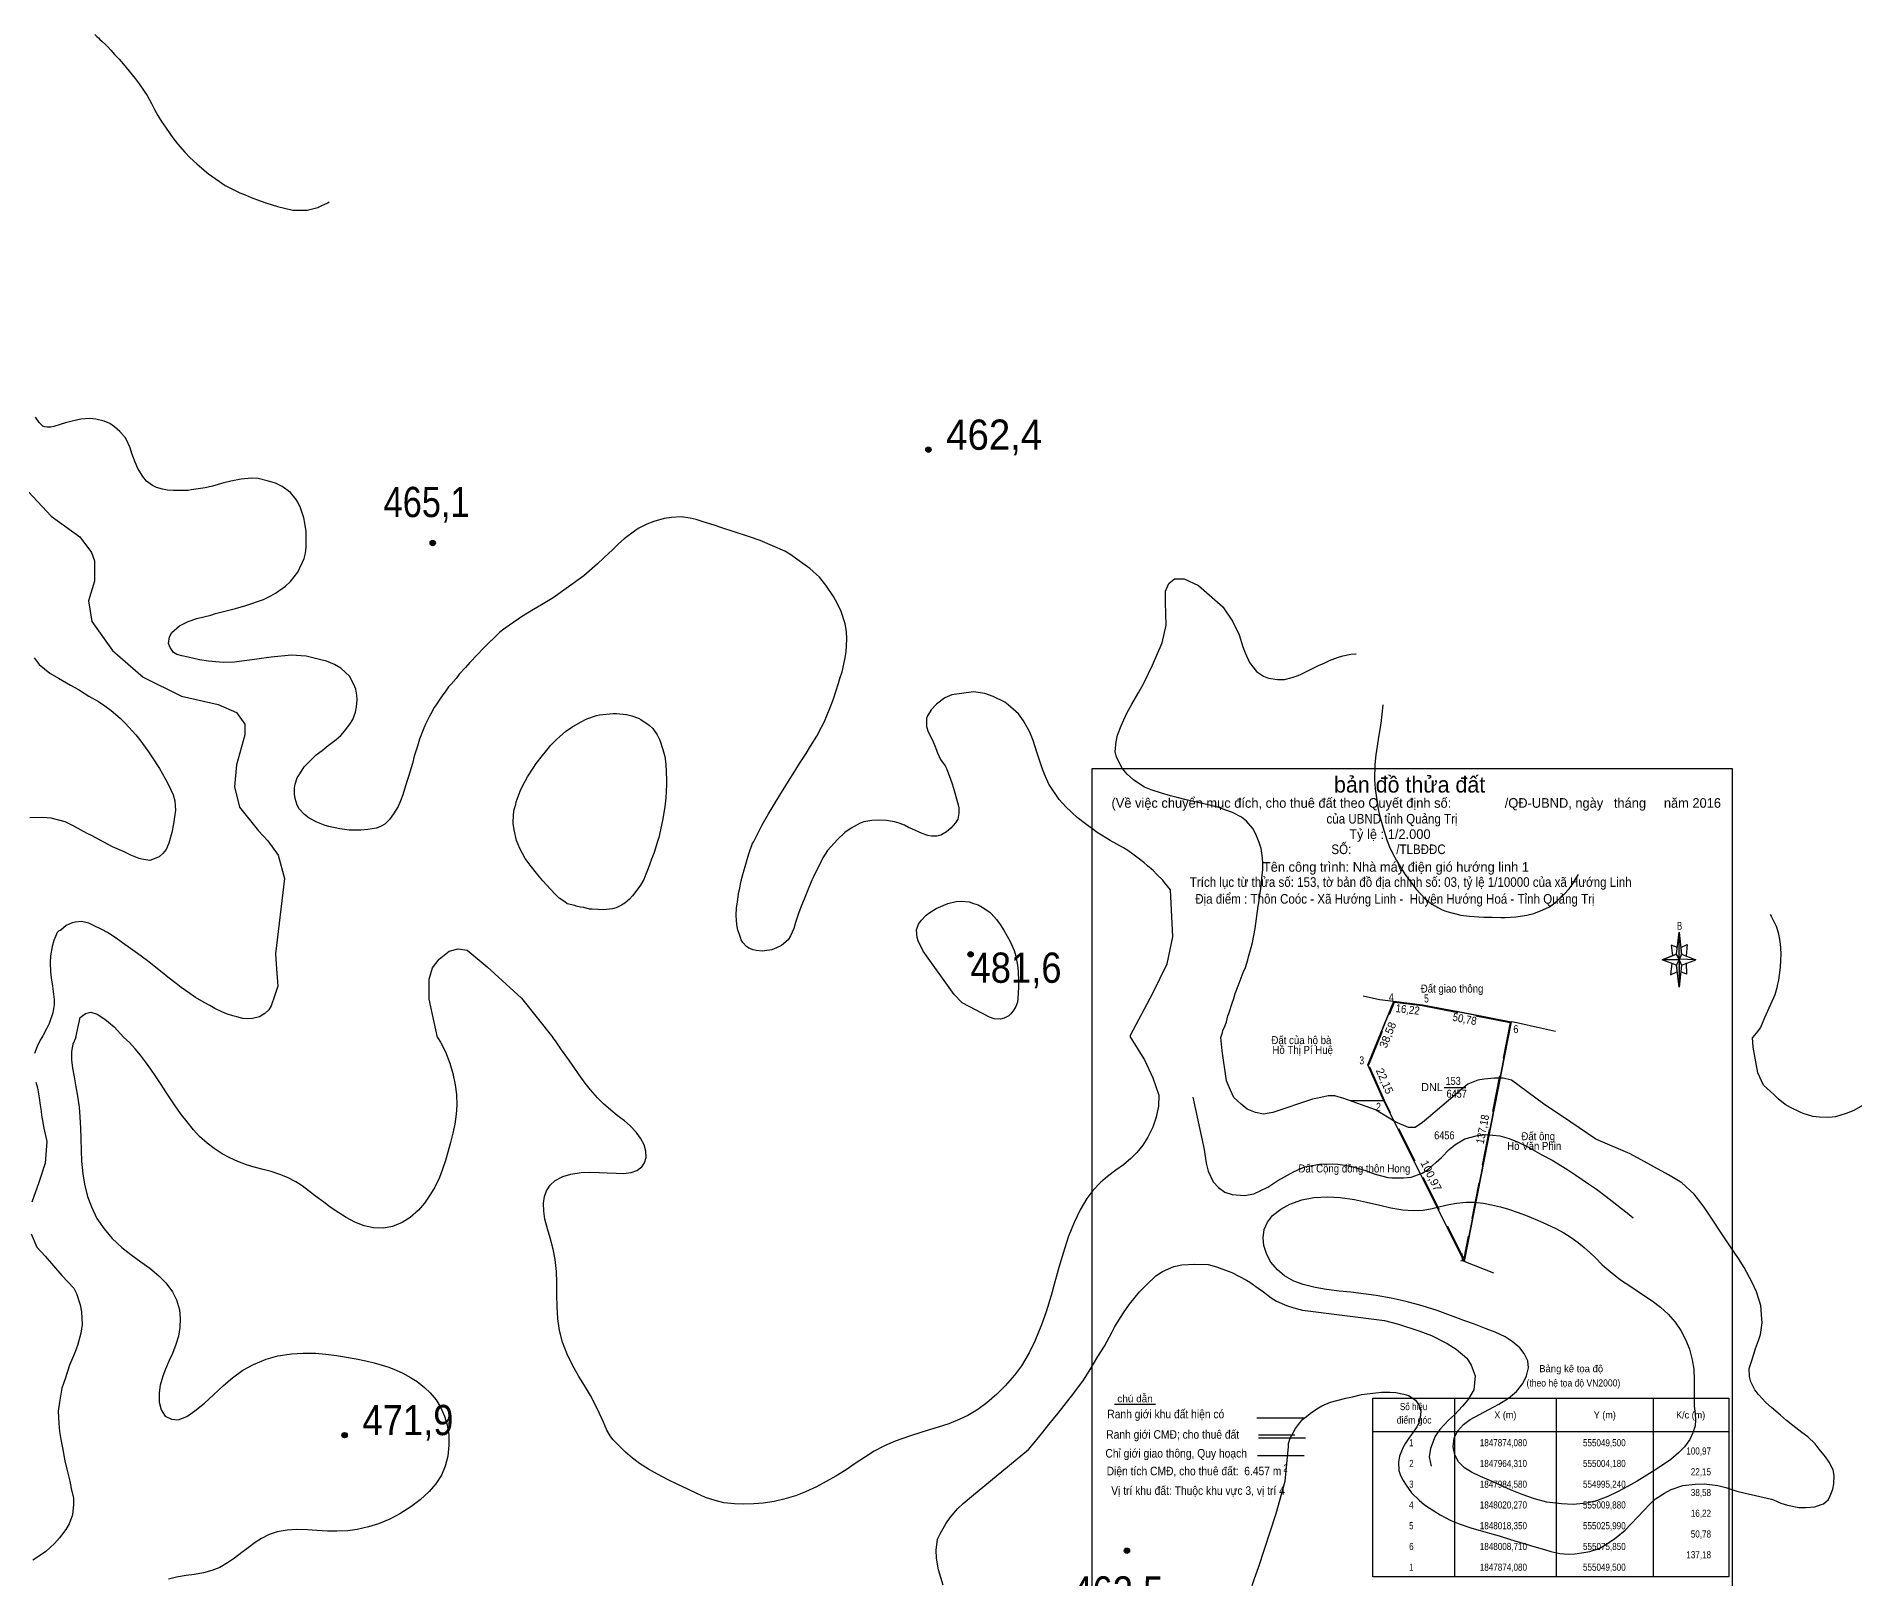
# Model space of a CAD drawing. Header units: metres. Extents: x 547833 to 556102, y 1844799 to 1850994.
# Drawn here: x 554246 to 555269, y 1847696 to 1848563 of the extents above; entities that cross this region are included whole.
import ezdxf
from ezdxf.enums import TextEntityAlignment as Align

# ---------------------------------------------------------------- set-up
doc = ezdxf.new("R2010")
doc.units = ezdxf.units.M
doc.header["$LTSCALE"] = 6.8
doc.linetypes.add('DASH_DOUBLE_DOT', pattern=[9.2, 5, -1.2, 0.3, -1.2, 0.3, -1.2])
doc.linetypes.add('MEDIUM_DASHED', pattern=[4.5, 3, -1.5])
for name, color, linetype, lineweight in [('1', 7, 'Continuous', 25), ('10', 7, 'Continuous', 25), ('3', 7, 'Continuous', 25), ('5', 7, 'Continuous', 13)]:
    doc.layers.add(name, color=color, linetype=linetype, lineweight=lineweight)

msp = doc.modelspace()

# ---------------------------------------------------------------- hatches: boundary and pattern name
at = {"layer": '10'}
for points in [[(555170.37, 1848059.22), (555171.65, 1848046.74), (555170.37, 1848043.54)], [(555170.37, 1848043.54), (555170.37, 1848028.18), (555168.77, 1848040.66)]]:
    msp.add_hatch(color=256, dxfattribs=at).paths.add_polyline_path(points)
at = {"layer": '5'}
for points in [[(554749.63, 1848330.31, 1), (554746.63, 1848330.31, 1)], [(554470.84, 1848277.84, 1), (554467.84, 1848277.84, 1)], [(554773.37, 1848046.68, 1), (554770.37, 1848046.68, 1)], [(554421.34, 1847776.38, 1), (554418.34, 1847776.38, 1)], [(554861.27, 1847711.38, 1), (554858.27, 1847711.38, 1)]]:
    msp.add_hatch(color=256, dxfattribs=at).paths.add_polyline_path(points)

# ---------------------------------------------------------------- linework, layer by layer
at = {"layer": '1'}
for points in [[(554279.33, 1848563.75), (554280.55, 1848562.6), (554281.42, 1848561.9), (554282.12, 1848560.99), (554283.32, 1848560.04), (554285.44, 1848557.99)], [(554285.44, 1848557.99), (554286.79, 1848556.56), (554288.36, 1848554.95), (554290.41, 1848552.61), (554293.01, 1848549.82), (554295.28, 1848547.3), (554298.62, 1848543.22), (554302.07, 1848539.05), (554304.19, 1848536.11), (554307.13, 1848531.98), (554308.82, 1848529.39), (554311.2, 1848525), (554312.88, 1848521.52), (554314.85, 1848518.17), (554316.82, 1848514.83), (554319.41, 1848511.15), (554323.3, 1848505.74), (554325.88, 1848502.26), (554329.87, 1848497.66), (554332.69, 1848494.7), (554336.68, 1848490.99), (554339.43, 1848488.62), (554343.35, 1848485.49), (554346.93, 1848482.82), (554349.5, 1848481.13), (554352.73, 1848478.92), (554357.9, 1848476.23), (554360.84, 1848474.78), (554363.95, 1848473.54), (554367.18, 1848472.22), (554372.37, 1848470.23), (554376.09, 1848468.87), (554382.04, 1848467.16), (554386.03, 1848466.12), (554390.71, 1848465.07), (554398.85, 1848465), (554404.73, 1848466.56), (554406.62, 1848467.37), (554410.38, 1848469.18), (554411.13, 1848469.61)], [(554341.41, 1848308.84), (554333.59, 1848307.75), (554331.74, 1848307.44), (554328.09, 1848307.33), (554323.51, 1848307.4), (554320.12, 1848307.62), (554317.48, 1848308.11), (554314, 1848309.1), (554311.69, 1848310.23), (554308.33, 1848312.73), (554306.25, 1848315.27), (554303.46, 1848319.81), (554301.97, 1848323.32), (554300.22, 1848328.28), (554299.16, 1848331.43), (554297.06, 1848335.95), (554296.32, 1848337.26), (554293.46, 1848340.61), (554290.39, 1848343.23), (554287.71, 1848345.01), (554284.68, 1848346.36), (554279.97, 1848347.61), (554276.57, 1848347.82), (554271.55, 1848347.55), (554266.52, 1848346.38), (554262.86, 1848345.37), (554259.88, 1848344.54), (554256.34, 1848343.44), (554254.6, 1848343.04), (554252.51, 1848343.11), (554251.2, 1848343.25), (554250.07, 1848343.62), (554248.06, 1848345.58), (554246.03, 1848348.62)], [(554459, 1848157.98), (554457.96, 1848154), (554455.72, 1848146.7), (554455.09, 1848144.35), (554453.45, 1848139.6), (554452.52, 1848136.42), (554451.22, 1848132.99), (554449.9, 1848129.77), (554447.29, 1848125.61), (554444.97, 1848122.47), (554442.39, 1848119.89), (554440.34, 1848118.67), (554437.78, 1848117.68), (554432.81, 1848116.82), (554428.98, 1848116.49), (554422.43, 1848116.54), (554417.09, 1848117.22), (554410.89, 1848118.6), (554408.84, 1848119.16), (554404.18, 1848120.92), (554399.84, 1848123.3), (554397.33, 1848125.3), (554394.3, 1848128.43), (554393.07, 1848130.47), (554391.95, 1848134.21), (554391.58, 1848136.65), (554391.59, 1848140.03), (554391.94, 1848142.25), (554393.21, 1848145.86), (554394.54, 1848148.2), (554397.16, 1848152.16), (554399.66, 1848154.63), (554403.85, 1848158.78), (554407.13, 1848161.33), (554410.59, 1848164.1), (554415.07, 1848167.49), (554417.7, 1848169.67), (554419.8, 1848172.09), (554422.73, 1848176), (554424.4, 1848178.76), (554426.03, 1848182.82), (554426.59, 1848185.76), (554426.93, 1848189.76), (554426.64, 1848192.31), (554426.04, 1848195.81), (554425.6, 1848197.05), (554422.67, 1848202.77), (554417.77, 1848207.57), (554414.17, 1848209.55), (554409.59, 1848211.41), (554407.13, 1848212.12), (554398.16, 1848214.28), (554389.86, 1848214.83), (554378.48, 1848213.74), (554370.38, 1848212.52), (554357.87, 1848210.9), (554351.53, 1848210.78), (554343.32, 1848211.44), (554338.27, 1848212.25), (554331.84, 1848213.81), (554328.29, 1848214.5), (554325.53, 1848215.27), (554323.52, 1848216.34), (554321.62, 1848219.1), (554320.85, 1848221.49), (554321.32, 1848225.21), (554322.73, 1848227.66), (554326.88, 1848231.3), (554331.86, 1848233.75), (554336.74, 1848235.39), (554344.55, 1848237.37), (554347.22, 1848238.27), (554358.52, 1848241.04), (554364.28, 1848242.68), (554374.2, 1848246.19), (554378.33, 1848248.24), (554380.86, 1848249.62), (554386.55, 1848253.64), (554389.42, 1848256.34), (554393.59, 1848261.58), (554397.1, 1848269.12), (554397.83, 1848272.28), (554398.15, 1848275.59), (554398.16, 1848280.75), (554398.15, 1848284.32), (554397.51, 1848289.11), (554396.87, 1848292.11), (554395.05, 1848297.66), (554393.5, 1848300.85), (554392.54, 1848302.33), (554389.31, 1848306.33), (554384.67, 1848309.67), (554380.98, 1848311.54), (554377.08, 1848312.68), (554371.27, 1848314.11), (554367.37, 1848314.36), (554361.58, 1848313.8), (554355.75, 1848312.74), (554351.89, 1848311.71), (554345.56, 1848309.8), (554341.41, 1848308.84)], [(554242.08, 1848306.59), (554254.85, 1848292.95), (554270.99, 1848281.41), (554277.38, 1848272.5), (554279.07, 1848267.84), (554279.13, 1848267.01), (554279.07, 1848256.42), (554275.78, 1848245.47), (554277.61, 1848233.72), (554289.34, 1848217.55), (554306.55, 1848202.48), (554328.17, 1848191.83)], [(554649.61, 1848049.13), (554647.21, 1848050.15), (554645.93, 1848051), (554643.79, 1848053.24), (554642.91, 1848054.82), (554642.37, 1848056.15), (554641.62, 1848058.35), (554641.01, 1848060.26), (554640.46, 1848063.37), (554640.17, 1848065.92), (554639.96, 1848068.58), (554640.28, 1848072.78), (554640.71, 1848076), (554641.38, 1848080.64), (554641.89, 1848083.08), (554642.93, 1848087.96), (554643.7, 1848091.62), (554645.78, 1848098.7), (554647.16, 1848103.12), (554649.02, 1848108.59), (554649.93, 1848110.18), (554652.51, 1848115.43), (554654.64, 1848119.45), (554658.19, 1848125.7), (554660.88, 1848129.97), (554664.55, 1848136.14), (554668, 1848141.59), (554669.52, 1848143.95), (554673.03, 1848149.7), (554675.63, 1848153.87), (554679.34, 1848159.65), (554681.86, 1848163.7), (554685.48, 1848169.37), (554688, 1848174.32), (554689.56, 1848177.17), (554692.98, 1848185.5), (554694.71, 1848190.36), (554697.59, 1848199.11), (554698.39, 1848201.68), (554699.64, 1848205.5), (554701.15, 1848212.32), (554701.95, 1848216.67), (554702.24, 1848223.75), (554702.14, 1848228.1), (554701.35, 1848232.48), (554699.07, 1848239.46), (554696.99, 1848243.79), (554694.74, 1848247.9), (554690.54, 1848254.27), (554686.88, 1848258.61), (554681.44, 1848263.65), (554670.21, 1848271.7), (554667.45, 1848273.37), (554653.59, 1848279.24), (554647.48, 1848281.43), (554638.42, 1848284.37), (554632.56, 1848286.19), (554627.59, 1848288), (554621.43, 1848289.88), (554617.53, 1848291.03), (554614.15, 1848291.94), (554609.12, 1848292.56), (554603.59, 1848292.33), (554599.5, 1848291.66), (554593.65, 1848289.91), (554589.84, 1848288.49), (554585.34, 1848286.19), (554583.58, 1848285.1), (554577.08, 1848280.29), (554573.84, 1848277.35), (554570.71, 1848274.31), (554565.61, 1848269.47), (554562.11, 1848266.2), (554554.44, 1848259.47), (554537.09, 1848247.09), (554530.59, 1848243.18), (554526.14, 1848240.49), (554519.35, 1848236.45), (554517.33, 1848235.03), (554510.16, 1848230.05), (554507.05, 1848227.71), (554497.77, 1848218.53), (554494.58, 1848215.19), (554490.32, 1848210.74), (554487.87, 1848207.88), (554484.33, 1848204.11), (554482.5, 1848201.82), (554479.79, 1848198.63), (554478.29, 1848196.97), (554476.32, 1848194.27), (554475.12, 1848192.55), (554473.32, 1848190.06), (554471.3, 1848186.86), (554470.17, 1848185.44), (554468.29, 1848181.95), (554467.55, 1848180.58), (554465.38, 1848176.07), (554463.95, 1848172.93), (554461.98, 1848167.55), (554460.73, 1848163.73), (554459, 1848157.98)], [(554912.58, 1848000), (554913.48, 1848002.8), (554913.65, 1848003.92), (554914.99, 1848006.58), (554915.7, 1848008.66), (554916.5, 1848012.13), (554917.04, 1848013.48), (554918.96, 1848019.25), (554919.85, 1848021.93), (554920.74, 1848024.61), (554922.43, 1848028.97), (554923.49, 1848031.87), (554925.15, 1848036.42), (554926.41, 1848039.34), (554927.81, 1848043.57), (554928.22, 1848045.2), (554929.71, 1848050.43), (554930.47, 1848053.39), (554931.87, 1848061.19), (554932.62, 1848066.83), (554933.52, 1848073.78), (554933.9, 1848075.6), (554934.65, 1848081.25), (554935.38, 1848086.19), (554935.7, 1848089.5), (554936.15, 1848094.31), (554936.19, 1848097.49), (554936, 1848100.84), (554935.21, 1848106.11), (554934.13, 1848109.46), (554932.3, 1848114.31), (554930.66, 1848117.4), (554927.01, 1848121.55), (554924.28, 1848123.72), (554919.23, 1848126.32), (554915.5, 1848127.68), (554911.56, 1848129.22), (554906.16, 1848130.49), (554902.28, 1848131.44), (554897.9, 1848132.44), (554893.11, 1848133.58), (554888.1, 1848134.9), (554884.22, 1848135.85), (554879.3, 1848137.27), (554873.44, 1848139.09), (554869.69, 1848140.65), (554864.87, 1848143.77), (554863.47, 1848144.7), (554859.83, 1848147.96), (554857.17, 1848151.33), (554854, 1848157.42), (554853.23, 1848160.7), (554853.7, 1848166.21), (554854.47, 1848169.87), (554856.55, 1848175.17), (554857.35, 1848176.85), (554859.82, 1848182.19), (554862.62, 1848187.26), (554864.7, 1848190.77), (554866.41, 1848194.04), (554869.15, 1848198.82), (554869.45, 1848199.41), (554874.22, 1848209.21), (554879.61, 1848221.74), (554881.8, 1848231.66), (554881.44, 1848244.53), (554881.44, 1848250.77), (554883.27, 1848255.18), (554886.57, 1848257.75), (554892.06, 1848257.75), (554900.12, 1848254.08), (554913.68, 1848241.95), (554919.17, 1848233.87), (554922.97, 1848226.35), (554925.03, 1848219.54), (554926.21, 1848216.1), (554928.71, 1848210.73), (554930.69, 1848208.08), (554932.75, 1848205.73), (554936.52, 1848203.08), (554939.33, 1848201.91), (554944.38, 1848201.1), (554948.43, 1848201.26), (554952.67, 1848202.33), (554956.03, 1848203.41), (554957.72, 1848204.2), (554962.7, 1848206.64), (554967.6, 1848208.98), (554970.71, 1848210.43), (554973.73, 1848211.76), (554978.3, 1848213.47), (554981.26, 1848214.5), (554985.72, 1848215.4), (554988.57, 1848215.63), (554988.77, 1848215.59)], [(554245.21, 1848213.4), (554248.12, 1848209.66), (554254.03, 1848204.77), (554258.82, 1848201.84), (554265.71, 1848197.96), (554270.16, 1848195.49), (554276.02, 1848191.89), (554281.34, 1848188.72), (554284.98, 1848186.36), (554288.45, 1848183.77), (554293.51, 1848179.39), (554296.63, 1848176.37), (554302.31, 1848170.07), (554305.19, 1848166.52), (554309.53, 1848160.57), (554311.46, 1848157.61), (554315.76, 1848151.15), (554319.12, 1848145.09), (554321, 1848141.63), (554323.39, 1848136.35), (554324.27, 1848132.97), (554324.76, 1848127.77), (554324.2, 1848123.94), (554323.56, 1848120), (554322.72, 1848115.14), (554321.01, 1848109.19), (554319.43, 1848105.64), (554317.61, 1848103.35), (554315.43, 1848101.52), (554310.21, 1848099.44), (554305.86, 1848100.23), (554304.33, 1848100.55), (554299.56, 1848102.39), (554295.88, 1848104.26), (554289.29, 1848107.18), (554277.48, 1848113.38), (554275.06, 1848114.6), (554267.45, 1848118.7), (554262.62, 1848121.12), (554254.84, 1848123.22), (554249.83, 1848123.64), (554242.82, 1848123.34)], [(554328.17, 1848191.83), (554348.69, 1848187.05), (554358.95, 1848182.64), (554363.71, 1848176.03), (554363.71, 1848170.15), (554358.95, 1848153.24), (554357.84, 1848140.74), (554360.77, 1848129.35), (554371.4, 1848116.12), (554376.55, 1848110.46), (554382.36, 1848102.42), (554385.95, 1848089.39), (554381, 1848046.95), (554381.42, 1848038.48), (554382.27, 1848028.75), (554380.58, 1848023.67), (554378.46, 1848017.75), (554377.12, 1848015.46), (554374.89, 1848013.33), (554371.92, 1848011.61), (554368.08, 1848010.58), (554365.13, 1848010.44), (554362.63, 1848010.66), (554359.18, 1848011.45), (554356.92, 1848012.18), (554353.34, 1848013.26), (554350.75, 1848014.25), (554346.78, 1848016.18), (554344.02, 1848017.84), (554340.76, 1848019.55), (554335.98, 1848022.47), (554332.76, 1848024.68), (554327.93, 1848027.99), (554325, 1848030.32), (554320.34, 1848033.85), (554317.28, 1848036.47), (554310.78, 1848041.47), (554308.93, 1848042.94), (554303.32, 1848047.05), (554299.43, 1848049.98), (554294.82, 1848053.11), (554291.36, 1848055.69), (554286.45, 1848058.89), (554283.28, 1848060.71), (554278.67, 1848062.95), (554276.06, 1848064.14), (554271.81, 1848065.04), (554268.27, 1848064.84), (554266.53, 1848064.45), (554263.26, 1848062.79), (554260.18, 1848060.26), (554258.94, 1848059.71), (554258.09, 1848058.95), (554256.29, 1848054.41), (554255.27, 1848051.07), (554254.47, 1848045.74), (554254.19, 1848041.98), (554254.38, 1848036.76), (554254.86, 1848033.49), (554255.6, 1848028.74), (554255.95, 1848025.76), (554256.56, 1848021.3), (554256.39, 1848018.35), (554255.81, 1848013.76), (554253.66, 1848007.87), (554252.1, 1848004.77), (554250.04, 1848000.8), (554249.58, 1848000)], [(554861.82, 1848000), (554861.86, 1848001.21), (554874.42, 1848024.77), (554882.37, 1848041.34), (554885.68, 1848056.59), (554884.2, 1848082.85), (554880.84, 1848087.13), (554879.9, 1848088.42), (554876.56, 1848091.61), (554874.54, 1848093.76), (554871.35, 1848096.47), (554869.37, 1848098.23), (554866.12, 1848100.64), (554863.83, 1848102.47), (554860.36, 1848105.05), (554857.92, 1848106.46), (554854.1, 1848108.61), (554850.4, 1848110.67), (554843.14, 1848115.2), (554840.87, 1848116.83), (554836.53, 1848120.11), (554831.86, 1848123.64), (554825.56, 1848129.38), (554821.7, 1848133.7), (554815.95, 1848142.38), (554813.43, 1848147.94), (554812.23, 1848150.68), (554809.32, 1848159.78), (554807.01, 1848166.96), (554805.11, 1848171.5), (554801.7, 1848177.96), (554798.88, 1848181.81), (554793.04, 1848187), (554791.09, 1848188.37), (554784.58, 1848191.6), (554779.92, 1848193.35), (554773.56, 1848194.32), (554761.35, 1848192.63), (554757.39, 1848190.8), (554752.71, 1848187.39), (554749.72, 1848184.07), (554747.61, 1848180.76), (554747.09, 1848179.21), (554747.1, 1848174.75), (554748.05, 1848171.68), (554750.36, 1848166.98), (554751.81, 1848163.87), (554753.34, 1848159.98), (554754.85, 1848156.28), (554757.54, 1848152.72), (554758.3, 1848151.22), (554758.87, 1848149.7), (554760.32, 1848145.69), (554761.48, 1848142.45), (554762.68, 1848138.82), (554764.9, 1848130.64), (554765.19, 1848128.98), (554765.32, 1848126.02), (554764.68, 1848122.58), (554763.35, 1848120.5), (554760.75, 1848117.55), (554758.4, 1848115.58), (554755.14, 1848113.72), (554752.9, 1848113.15), (554749.83, 1848113.1), (554747.81, 1848113.46), (554744.6, 1848114.59), (554742.62, 1848115.45), (554739.26, 1848117.06), (554736.98, 1848117.99), (554734.64, 1848119.31), (554731.75, 1848120.37), (554729.09, 1848121.06), (554724.54, 1848121.84), (554719.94, 1848122.11), (554716.28, 1848121.99), (554711.82, 1848121.09), (554709.78, 1848120.4), (554704.68, 1848117.62), (554701.06, 1848115.08), (554696.93, 1848111.24), (554691.4, 1848104.96), (554688.77, 1848100.99), (554687.79, 1848099.1), (554683.44, 1848090.27), (554682.57, 1848088.29), (554680.17, 1848082.36), (554678.61, 1848078.61), (554676.44, 1848073.21), (554675.06, 1848069.68), (554673.46, 1848064.54), (554672.44, 1848061.25), (554670.64, 1848056.98), (554669.21, 1848054.73), (554665.61, 1848051.54), (554662.78, 1848050.23), (554660.02, 1848049.22), (554655.92, 1848048.56), (554654.75, 1848048.43), (554651.33, 1848048.83), (554649.61, 1848049.13)], [(555003.69, 1848187.01), (555002.63, 1848176.45), (555001.49, 1848169.87), (554999.77, 1848158.76), (554999.2, 1848153.34), (554998.96, 1848144.98), (554999.45, 1848139.78), (555000.22, 1848134.71), (555001.35, 1848127.4), (555002.36, 1848122.85), (555004.27, 1848116.52), (555006.15, 1848110.38), (555007.51, 1848107.16), (555009.35, 1848103.2), (555011.47, 1848099.38), (555016.1, 1848091.77), (555019.13, 1848087.75), (555022.3, 1848083.44), (555027.49, 1848077.88), (555031.2, 1848074.93), (555037.02, 1848071.72), (555039.61, 1848070.72), (555047.59, 1848068.65), (555052.2, 1848068.18), (555060.5, 1848067.63), (555065.18, 1848067.47), (555070.15, 1848067.44), (555072.43, 1848067.4), (555078.44, 1848067.78), (555084.69, 1848068.69), (555088.65, 1848069.63), (555093.78, 1848071.6), (555097.35, 1848073.4), (555100.37, 1848075.62), (555103.63, 1848078.37), (555105.67, 1848080.49), (555108.41, 1848083.48), (555110.23, 1848085.77), (555112.49, 1848089.5), (555113.72, 1848091.54)], [(555221.48, 1848069.05), (555222.04, 1848068.19), (555222.92, 1848066.6), (555224.1, 1848064.05), (555224.86, 1848062.55), (555225.96, 1848059.01), (555226.38, 1848057.07), (555226.93, 1848053.96), (555227.33, 1848050.43)], [(554472.15, 1848000), (554467.44, 1848021.5), (554467.44, 1848032.77), (554469.32, 1848039.03), (554473.07, 1848044.04), (554478.71, 1848048.43), (554483.71, 1848049.68), (554488.72, 1848049.05), (554499.98, 1848039.66), (554519.3, 1848022.04), (554536.9, 1848000)], [(555227.33, 1848050.43), (555227.47, 1848046.58), (555227.41, 1848043.6), (555227.11, 1848039.2), (555226.84, 1848036.39), (555226.24, 1848032.06), (555225.57, 1848029.2), (555225.33, 1848027.79), (555224.19, 1848023.89), (555218.27, 1848010.93), (555216.11, 1848005.61), (555213.62, 1848002.29), (555211.53, 1848000)], [(554268.67, 1848000), (554271.12, 1848011.12), (554274.07, 1848013.42), (554277.02, 1848014.07), (554280.62, 1848013.09), (554284.88, 1848010.14), (554290.13, 1848005.87), (554295.58, 1847999.95)], [(554249.58, 1848000), (554248.61, 1847998.32), (554246.9, 1847994.8), (554245.43, 1847990.91)], [(554268.67, 1848000), (554267.01, 1847996.2), (554266.29, 1847992.12), (554266.17, 1847987.44), (554266.77, 1847982.68), (554267.64, 1847977.79), (554268.74, 1847972.26), (554269.65, 1847967.02), (554270.47, 1847960.84), (554270.93, 1847955.34), (554271.25, 1847948.86), (554271.38, 1847943.08), (554271.58, 1847936.34), (554271.89, 1847930.3), (554272.63, 1847923.27), (554273.54, 1847917.41), (554275.19, 1847910.59), (554277.38, 1847904.74), (554280.49, 1847898.22), (554284.58, 1847892.29), (554289.06, 1847886.86), (554294.5, 1847881.85), (554299.5, 1847877.96), (554305.28, 1847873.8), (554310.2, 1847870.23), (554315.38, 1847865.97), (554319.31, 1847861.99), (554322.97, 1847857.02), (554325.26, 1847852.36), (554326.87, 1847846.85), (554327.4, 1847841.91), (554327.22, 1847836.8), (554326.31, 1847831.94), (554324.89, 1847827.36), (554323.01, 1847822.36), (554321.17, 1847818.26), (554319.15, 1847813.39), (554317.6, 1847809.51), (554316.17, 1847804.49), (554315.44, 1847800.07), (554315.47, 1847794.83), (554316.71, 1847790.63), (554318.96, 1847787), (554322.43, 1847785.26), (554326.23, 1847785.05), (554331.05, 1847786.93), (554335.61, 1847789.95), (554341.1, 1847794.44), (554346.14, 1847799.06), (554351.69, 1847804.19), (554356.8, 1847808.62), (554362.67, 1847812.83), (554368.49, 1847816.16), (554375.62, 1847819.01), (554382.31, 1847820.9), (554389.98, 1847822.16), (554396.41, 1847822.53), (554403.41, 1847822.42), (554409.17, 1847821.9), (554415.34, 1847821.14), (554420.84, 1847820.24), (554426.37, 1847819.27), (554431.66, 1847818.17), (554436.35, 1847817.08), (554440.93, 1847815.8)], [(554342.45, 1847940.48), (554338.27, 1847944.32), (554334.84, 1847948.01), (554331.18, 1847952.45), (554328.16, 1847956.47), (554324.95, 1847961), (554322.25, 1847964.96), (554319.27, 1847969.46), (554316.65, 1847973.45), (554313.59, 1847978.03), (554310.89, 1847982.05), (554307.91, 1847986.27), (554305.06, 1847990.04), (554302.09, 1847993.59), (554298.78, 1847997.04), (554295.58, 1847999.95), (554295.51, 1848000)], [(554472.15, 1848000), (554473.75, 1847997.37), (554476.47, 1847991.8), (554478.94, 1847985.47), (554480.71, 1847979.66), (554482.06, 1847973.25), (554482.72, 1847967.84), (554482.85, 1847961.86), (554482.55, 1847956.83), (554481.75, 1847951.25), (554480.71, 1847946.2), (554479.44, 1847940.85), (554477.96, 1847935.52), (554476.59, 1847930.79), (554474.67, 1847925.34), (554473.09, 1847921.2), (554470.51, 1847915.78), (554468.21, 1847911.79), (554464.66, 1847906.72), (554461.28, 1847902.88), (554456.69, 1847898.75), (554452.25, 1847895.84), (554446.79, 1847893.62), (554441.76, 1847892.71), (554436.03, 1847892.83), (554430.76, 1847894.12), (554425.64, 1847896.04), (554420.66, 1847898.74), (554416.5, 1847901.28), (554411.72, 1847904.6), (554408.09, 1847907.28), (554403.53, 1847910.73), (554400.16, 1847913.38), (554395.88, 1847916.5), (554392.3, 1847918.81), (554387.63, 1847921.24), (554383.4, 1847922.93), (554378.44, 1847924.51), (554374.04, 1847925.65), (554369.03, 1847927.02), (554364.6, 1847928.39), (554359.8, 1847930.13), (554355.33, 1847932.18), (554350.88, 1847934.52), (554346.42, 1847937.47), (554342.45, 1847940.48)], [(554541.88, 1847993.07), (554538.33, 1847998.02), (554536.9, 1848000)], [(554861.82, 1848000), (554869.69, 1847987.41), (554874.43, 1847977.23), (554877.78, 1847967.41), (554877.58, 1847961.33), (554876.22, 1847955.05), (554874.29, 1847949.55), (554871.57, 1847943.88), (554868.78, 1847939.43), (554865.43, 1847935.25), (554862, 1847931.87), (554857.77, 1847928.36), (554853.62, 1847925.25), (554848.88, 1847921.68), (554844.9, 1847918.38), (554840.64, 1847913.99), (554837.15, 1847909.38), (554833.4, 1847903.02), (554830.07, 1847895.9), (554826.8, 1847887.6), (554823.85, 1847878.6), (554821.49, 1847870.56), (554819.09, 1847861.83), (554817.13, 1847854.9), (554814.29, 1847845.71), (554811.78, 1847838.4), (554808.08, 1847829.19), (554804.89, 1847822.7), (554800.48, 1847815.33), (554796.51, 1847810.09), (554791.36, 1847804.07), (554786.65, 1847799.33), (554781.01, 1847794.48), (554776.03, 1847790.88), (554770.27, 1847787.46), (554765.87, 1847785.31), (554759.54, 1847782.81), (554753.62, 1847780.9), (554745.08, 1847778.19), (554737.54, 1847775.85), (554729.49, 1847773), (554723.52, 1847770.45), (554717.66, 1847767.3), (554712.7, 1847764.12), (554706.91, 1847760.34), (554701.8, 1847756.94), (554696.17, 1847753.4), (554690.73, 1847750.23), (554685.19, 1847747.29), (554679.04, 1847744.51), (554673.32, 1847742.33), (554666.86, 1847740.34), (554661.37, 1847739.14), (554655.25, 1847738.19), (554650.05, 1847737.72), (554644.14, 1847737.5), (554639.06, 1847737.68), (554633.17, 1847738.41), (554628.19, 1847739.61), (554622.82, 1847741.39), (554617.95, 1847743.55), (554612.89, 1847745.93), (554607.31, 1847748.66), (554601.85, 1847751.29), (554595.78, 1847754.36)], [(555184.41, 1847904.44), (555178.71, 1847911.88), (555171.86, 1847918.17), (555164.45, 1847922.75), (555142.8, 1847934.5), (555123.46, 1847942.84), (555109.37, 1847952.26), (555094.15, 1847962.59), (555076.03, 1847975.95), (555071.47, 1847977.09), (555066.34, 1847977.09), (555060.63, 1847976.52), (555057.21, 1847975.95), (555051.5, 1847973.66), (555048.08, 1847970.8), (555029.31, 1847954.91), (555026.05, 1847952.11), (555021.86, 1847949.31), (555018.14, 1847949.31), (555010.69, 1847952.58), (554999.64, 1847959.23), (554981.83, 1847965.65), (554976.71, 1847967.05), (554972.99, 1847967.05), (554968.8, 1847966.11), (554964.14, 1847965.18), (554941.79, 1847957.72), (554936.67, 1847956.78), (554932.01, 1847957.72), (554927.36, 1847959.58), (554924.1, 1847962.38), (554919.91, 1847966.12), (554918.05, 1847970.32), (554915.72, 1847975.46), (554913.26, 1847992.4), (554912.58, 1848000)], [(555297.35, 1847977.84), (555295.57, 1847976.12), (555291.9, 1847973.22), (555287.16, 1847969.62), (555283.67, 1847967.6), (555278.41, 1847964.42), (555274.73, 1847962.38), (555268.55, 1847958.91), (555264.37, 1847957.1), (555258.37, 1847955.36), (555254.6, 1847954.93), (555249.24, 1847955.08), (555245.58, 1847955.42), (555240.13, 1847957.18), (555238.44, 1847957.85), (555232.99, 1847960.47), (555230.01, 1847962.32), (555226.13, 1847965.4), (555223.57, 1847967.78), (555217.86, 1847973.12), (555214.6, 1847980.12), (555211.97, 1847994.51), (555211.53, 1848000)], [(554595.78, 1847754.36), (554590.69, 1847757.18), (554585.57, 1847760.48), (554581.67, 1847763.44), (554577.85, 1847766.81), (554575, 1847769.65), (554572.65, 1847771.88), (554570.69, 1847773.83), (554569.17, 1847775.96), (554567.25, 1847779.15), (554565.35, 1847783.63), (554563.1, 1847788.45), (554560.55, 1847793.99), (554558.01, 1847798.62), (554554.67, 1847804.2), (554551.54, 1847809.36), (554547.94, 1847815.8), (554545.06, 1847821.83), (554542.4, 1847828.69), (554540.74, 1847835.25), (554539.66, 1847841.82), (554539.28, 1847848.7), (554539.23, 1847854.99), (554539.21, 1847862.15), (554539, 1847868.28), (554538.23, 1847875.2), (554537.08, 1847880.94), (554535.41, 1847887.2), (554533.89, 1847892.28), (554532.5, 1847897.78), (554531.81, 1847902.24), (554531.66, 1847906.73), (554532.28, 1847910.44), (554533.37, 1847913.78), (554535.45, 1847916.86), (554538.15, 1847919.43), (554542.49, 1847921.68), (554547.05, 1847923.14), (554552.8, 1847923.94), (554557.65, 1847924.22), (554563.08, 1847924.09), (554567.51, 1847923.83), (554572.55, 1847923.6), (554576.73, 1847923.54), (554581.05, 1847924.09), (554584.2, 1847925.13), (554586.95, 1847927.12), (554588.5, 1847929.46), (554589.38, 1847932.54), (554589.18, 1847935.93), (554588.28, 1847939.54), (554586.27, 1847943.38), (554583.85, 1847946.72), (554580.43, 1847950.17), (554577.16, 1847952.98), (554573.09, 1847956.15), (554569.54, 1847959.03), (554565.41, 1847962.63), (554561.98, 1847966.06), (554558.16, 1847970.4), (554555.19, 1847974.21), (554551.81, 1847978.88), (554548.86, 1847983.13), (554545.41, 1847988.08), (554541.88, 1847993.07)], [(554246.17, 1847974.77), (554247.04, 1847971.55), (554247.99, 1847965.91), (554248.55, 1847961.85), (554249.14, 1847958.49), (554249.3, 1847956.19), (554250.74, 1847949.03), (554252.44, 1847941.5), (554251.47, 1847929.32), (554247.87, 1847918.39), (554243.93, 1847907.28)], [(555179.34, 1847788.2), (555179.47, 1847785.22), (555179.27, 1847781.64), (555178.11, 1847777.76), (555176.3, 1847774.01), (555173.27, 1847769.8), (555169.98, 1847766.34), (555165.66, 1847762.7), (555161.55, 1847759.81), (555156.6, 1847756.59), (555152.1, 1847753.81), (555146.75, 1847750.58), (555141.76, 1847747.7), (555135.66, 1847744.48), (555130.32, 1847741.97), (555123.81, 1847739.53), (555118.3, 1847738.18), (555110.8, 1847737.41), (555104.11, 1847737.71), (555096.03, 1847738.76), (555088.97, 1847740.59), (555082.06, 1847742.93), (555075.46, 1847745.71), (555069.65, 1847748.32), (555063.51, 1847750.98), (555058.57, 1847753.09), (555053.54, 1847755.52), (555049.66, 1847757.92), (555046.19, 1847761.3), (555044.18, 1847765.31), (555043.19, 1847769.85), (555043.91, 1847774.58), (555045.65, 1847778.59), (555049.01, 1847782.39), (555052.82, 1847785.19), (555057.98, 1847788.07), (555063.24, 1847790.73), (555069.01, 1847793.7), (555074.37, 1847797.13), (555078.87, 1847800.82), (555082.49, 1847805.35), (555084.56, 1847809.63), (555085.59, 1847814.27), (555085.25, 1847818.17), (555083.28, 1847822.27), (555080.72, 1847825.52), (555076.44, 1847829.06), (555072.44, 1847831.56), (555066.84, 1847834.33), (555061.77, 1847836.2), (555055.26, 1847838.68), (555049.18, 1847840.9), (555041.75, 1847843.69), (555034.23, 1847846.37), (555025.74, 1847849.12), (555016.87, 1847851.53), (555008.4, 1847853.41), (555000.02, 1847854.9), (554992.92, 1847855.83), (554985.62, 1847856.67), (554979.13, 1847857.36), (554972, 1847858.32), (554965.69, 1847859.42), (554958.96, 1847861.1), (554953.68, 1847863.02), (554948.32, 1847865.95), (554944.38, 1847869.22), (554940.77, 1847873.6), (554938.44, 1847877.89), (554936.86, 1847882.9), (554936.4, 1847887.32), (554936.96, 1847891.92), (554938.8, 1847896.02), (554941.74, 1847899.85), (554946.27, 1847903.46), (554951.45, 1847906.26), (554958.23, 1847908.65), (554964.83, 1847909.88), (554972.67, 1847910.35), (554979.7, 1847909.96), (554987.68, 1847908.85), (554994.51, 1847907.41), (555002.03, 1847905.62), (555008.26, 1847904.13), (555014.96, 1847902.95), (555020.76, 1847902.68), (555026.34, 1847902.91), (555031.52, 1847903.87), (555035.92, 1847904.83), (555040.86, 1847906.01), (555045.19, 1847906.78), (555050.5, 1847907.32), (555055.14, 1847907.3), (555060.32, 1847906.78), (555064.78, 1847905.93), (555069.89, 1847904.68), (555074.46, 1847903.32), (555079.89, 1847901.51), (555084.83, 1847899.65), (555090.61, 1847897.28), (555095.67, 1847895.04)], [(555120.2, 1847710.93), (555125.44, 1847712.57), (555128.65, 1847714.46), (555133.42, 1847717.67), (555134.89, 1847718.88), (555140.04, 1847722.99), (555143.01, 1847726.09), (555147.25, 1847730.57), (555150.04, 1847733.65), (555154.39, 1847738.05), (555157.05, 1847740.54), (555162.2, 1847743.79), (555165.86, 1847745.83), (555172.37, 1847748), (555179.4, 1847748.9), (555184.33, 1847749.08), (555192.05, 1847748.07), (555196.65, 1847746.97), (555202.79, 1847744.82), (555206.8, 1847743.86), (555222.32, 1847740.4), (555223.33, 1847739.94), (555227.53, 1847738.14), (555231.37, 1847736.97), (555237.6, 1847735.78), (555241.6, 1847735.66), (555246.69, 1847736.06), (555250.26, 1847737.32), (555251.53, 1847737.85), (555254.3, 1847740.26), (555255.32, 1847742.18), (555256.87, 1847746.07), (555257.38, 1847749.07), (555257.51, 1847753.75), (555256.88, 1847756.82), (555254.75, 1847761.23), (555252.7, 1847764.23), (555249.16, 1847768.58), (555246.91, 1847771.56), (555242.77, 1847775.37), (555239.44, 1847777.84), (555234.33, 1847781.73), (555230.67, 1847784.64), (555227.28, 1847787.67), (555222.24, 1847791.85), (555219.05, 1847794.72), (555214.93, 1847799.2), (555212.91, 1847801.82), (555210.69, 1847806.32), (555209.86, 1847809.37), (555209.72, 1847813.92), (555210.78, 1847817.17), (555212.33, 1847821.92), (555213.3, 1847825.07), (555215.06, 1847829.65), (555216.19, 1847833.01), (555217.07, 1847839.49), (555216.72, 1847844.2), (555216.24, 1847849.19), (555213.84, 1847856.91), (555211.34, 1847862.14), (555206.95, 1847870.58), (555203.7, 1847875.72), (555198.79, 1847882.86), (555184.41, 1847904.44)], [(555095.67, 1847895.04), (555100.93, 1847892.48), (555105.48, 1847890.03), (555109.63, 1847887.47), (555113.58, 1847884.61), (555116.91, 1847881.88), (555120.43, 1847878.69), (555123.25, 1847875.99), (555127.15, 1847872.15), (555131.6, 1847868.46), (555137.38, 1847863.74), (555143.67, 1847859.51), (555149.65, 1847855.47), (555155.19, 1847851.89), (555159.82, 1847848.33), (555164.09, 1847844.42), (555168.05, 1847839.83), (555171.25, 1847835.28), (555174.19, 1847829.73), (555176.21, 1847824.63), (555177.76, 1847818.69), (555178.56, 1847813.48), (555178.86, 1847807.68), (555178.87, 1847802.76), (555178.74, 1847798.27), (555178.73, 1847792.94), (555179.34, 1847788.2)], [(554243.47, 1847889.54), (554246.73, 1847882.07), (554251.38, 1847876.93), (554260.69, 1847866.19), (554267.56, 1847859.02), (554269.11, 1847855.97), (554271.15, 1847849.66), (554271.91, 1847845.62), (554272.22, 1847838.5), (554271.55, 1847833.79), (554269.63, 1847826.82), (554267.83, 1847822.28), (554265.16, 1847815.73), (554262.62, 1847807.98), (554260.69, 1847802.83), (554259.39, 1847794.82), (554258.74, 1847789.91), (554259.03, 1847782.99), (554259.55, 1847778.42), (554260.28, 1847773.87), (554261.11, 1847769.23), (554262.55, 1847761.94), (554263.58, 1847757.32), (554265.26, 1847750.56), (554265.94, 1847746.41), (554267.26, 1847741.02), (554267.38, 1847737.3), (554266.83, 1847731.6), (554264.9, 1847726.44), (554262.94, 1847723.3), (554259.55, 1847718.58), (554256.69, 1847715.43), (554251.75, 1847711.03), (554249.99, 1847709.72), (554244.45, 1847706.17)], [(554440.93, 1847815.8), (554444.77, 1847814.56), (554448.89, 1847812.96), (554452.61, 1847811.25), (554456.86, 1847808.87), (554460.6, 1847806.44), (554464.7, 1847803.24), (554467.91, 1847800.14), (554471.25, 1847796.13), (554473.71, 1847792.15), (554476, 1847787.13), (554477.46, 1847782.26), (554478.44, 1847776.39), (554478.52, 1847770.66), (554477.93, 1847764.56), (554476.44, 1847758.97), (554474.31, 1847753.87), (554471.09, 1847748.99), (554467.32, 1847744.64), (554462.27, 1847740), (554457.13, 1847736.02), (554450.95, 1847732.11), (554445.32, 1847729.2), (554438.89, 1847726.54), (554433.25, 1847724.74), (554426.96, 1847723.32), (554421.56, 1847722.62), (554415.42, 1847722.33), (554410.13, 1847722.45), (554404.17, 1847722.81), (554398.86, 1847723.17), (554392.85, 1847723.29), (554387.51, 1847722.99), (554381.9, 1847721.97), (554377.43, 1847720.5), (554372.99, 1847718.26), (554369.51, 1847715.95), (554365.57, 1847713.07), (554362.07, 1847710.34), (554357.9, 1847707.21), (554354, 1847704.55), (554349.58, 1847701.98), (554345.09, 1847700.22), (554340.47, 1847698.92), (554335.41, 1847698.11), (554330.71, 1847697.48), (554325.35, 1847696.6), (554320.71, 1847695.41)], [(554933.82, 1847702.02), (554943.69, 1847732.26), (554948.83, 1847750.56), (554950.58, 1847770.08), (554950.68, 1847771.71), (554951.68, 1847774.68), (554952.77, 1847776.71), (554954.66, 1847780.16), (554956.3, 1847782.44), (554958.74, 1847785.29), (554960.74, 1847786.94), (554962.92, 1847788.62), (554966.63, 1847791.14), (554969.48, 1847792.79), (554974.19, 1847794.86), (554977.78, 1847795.93), (554982.97, 1847797.1), (554986.58, 1847797.99), (554991.67, 1847799.23), (554994.86, 1847799.6), (554999.75, 1847800.16), (555003.04, 1847800.44), (555007.59, 1847800.58), (555010.95, 1847800.3), (555015.53, 1847799.4), (555018.18, 1847798.65), (555020.23, 1847797.37), (555022.09, 1847796.06), (555024.02, 1847793.33), (555025.06, 1847790.12), (555024.96, 1847787.63), (555024.07, 1847783.73), (555022.77, 1847781.01), (555020.42, 1847777.41), (555018.76, 1847775.32), (555016.5, 1847771.83), (555014.98, 1847769.27), (555013.05, 1847764.49), (555012.48, 1847761.19), (555012.73, 1847756.56), (555013.72, 1847753.72), (555015.08, 1847750.93), (555016.82, 1847748.18), (555019.89, 1847743.87), (555024.05, 1847739.87), (555027.11, 1847737.27), (555032.36, 1847733.78), (555035.93, 1847731.63), (555042.02, 1847728.33), (555046.6, 1847726.57), (555053.72, 1847724.15), (555058.44, 1847722.79), (555065.03, 1847720.97), (555069.16, 1847719.73), (555075.58, 1847717.71), (555077.85, 1847716.92), (555084.35, 1847715), (555088.68, 1847713.79), (555094.67, 1847712.09), (555098.22, 1847710.98), (555103.3, 1847709.85), (555108.19, 1847709.55), (555111.69, 1847709.67), (555116.66, 1847710.33), (555120.2, 1847710.93)], [(554930.13, 1847691.78), (554931.48, 1847695.84), (554933.82, 1847702.02)]]:
    msp.add_lwpolyline(points, dxfattribs=at)
for points in [[(554544.92, 1848075.13), (554543.62, 1848076.17), (554540.51, 1848078.29), (554538.18, 1848080.5), (554535.68, 1848083.38), (554531.31, 1848087.93), (554528.46, 1848091.27), (554524.08, 1848096.7), (554521.38, 1848100.45), (554518.35, 1848106.24), (554516.56, 1848110.69), (554515.2, 1848116.57), (554514.59, 1848120.25), (554514.82, 1848125.23), (554515.09, 1848128.03), (554516.06, 1848130.81), (554516.38, 1848132.33), (554518.48, 1848138.3), (554520.07, 1848141.65), (554522.69, 1848146.49), (554525.81, 1848151.3), (554527.49, 1848153.86), (554531.02, 1848158.51), (554533.55, 1848161.47), (554535.8, 1848164.3), (554539.18, 1848167.65), (554544.04, 1848171.96), (554547.52, 1848174.33), (554552.53, 1848177.27), (554556.09, 1848179.06), (554561.42, 1848180.85), (554563.25, 1848181.35), (554570.88, 1848182.02), (554572.75, 1848182.13), (554578.26, 1848181.47), (554581.41, 1848180.74), (554585.13, 1848179.38), (554586.5, 1848178.65), (554591.11, 1848175.51), (554593.11, 1848173.56), (554595.68, 1848170.09), (554597.12, 1848166.99), (554598.69, 1848161.83), (554599.83, 1848157.91), (554600.42, 1848153.52), (554600.83, 1848144.67), (554600.82, 1848142.19), (554600.49, 1848134.64), (554599.98, 1848129.54), (554598.67, 1848121.87), (554596.58, 1848112.34), (554595.74, 1848110.17), (554593.98, 1848103.93), (554592.42, 1848100.2), (554590.55, 1848094.94), (554589.23, 1848091.73), (554588.09, 1848088.73), (554586.27, 1848085.55), (554585.34, 1848084.16), (554581.81, 1848079.51), (554580.04, 1848077.73), (554577.33, 1848075.44), (554575.57, 1848074.35), (554572.58, 1848072.83), (554570.48, 1848072.19), (554565.4, 1848071.62), (554559.02, 1848072.08), (554557.63, 1848072.12), (554554.37, 1848072.94), (554552.46, 1848073.22), (554550.13, 1848073.65), (554549.2, 1848074.03)], [(554745.17, 1848048.38), (554742.42, 1848054.3), (554741.81, 1848056.21), (554741.43, 1848060.42), (554742.55, 1848063.61), (554744.17, 1848065.87), (554746.81, 1848068.74), (554749.03, 1848070.18), (554752.54, 1848072.36), (554755.16, 1848073.64), (554759.13, 1848075.28), (554763.75, 1848076.4), (554766.7, 1848076.53), (554771, 1848076.13), (554773.56, 1848075.33), (554776.13, 1848074.54), (554778.45, 1848073.22), (554782.73, 1848070.34), (554783.52, 1848069.54), (554786.45, 1848066.31), (554788.46, 1848063.47), (554790.74, 1848059.87), (554794.1, 1848053.83), (554796.35, 1848048.84), (554797.4, 1848045.69), (554798.27, 1848040.55), (554798.59, 1848036.93), (554798.79, 1848031.61), (554798.89, 1848028.16), (554798.51, 1848021.89), (554798.26, 1848019.78), (554797.24, 1848017.39), (554796.18, 1848015.39), (554794.56, 1848013.13), (554793.3, 1848012), (554790.68, 1848010.71), (554788.66, 1848010.19), (554785.08, 1848010.37), (554782.41, 1848011.26), (554767.11, 1848019.47), (554762.56, 1848024.02)]]:
    msp.add_lwpolyline(points, close=True, dxfattribs=at)
at = {"layer": '10'}
for p, q in [((555168.77, 1848046.74), (555170.37, 1848059.22)), ((555171.65, 1848046.74), (555179.65, 1848043.54)), ((555168.77, 1848040.66), (555160.77, 1848043.54)), ((555171.65, 1848040.66), (555170.37, 1848028.18)), ((555174.53, 1848035.54), (555171.33, 1848036.82)), ((555174.21, 1848041.62), (555174.53, 1848035.54)), ((555049.5, 1847874.08), (555075.85, 1848008.71)), ((555004.18, 1847964.31), (554985.45, 1847964.26)), ((555004.18, 1847964.31), (555049.5, 1847874.08)), ((555038.19, 1847971.8), (555050.46, 1847971.8)), ((555066.11, 1847867.43), (555049.5, 1847874.08)), ((554875.85, 1847793.54), (554852.77, 1847793.54)), ((555043.94, 1847797.08), (555043.94, 1847696.77)), ((555101.24, 1847797.08), (555101.24, 1847696.77)), ((555155.81, 1847797.08), (555155.81, 1847696.77)), ((554932.77, 1847786.08), (554959.69, 1847786.08)), ((554933.77, 1847774.88), (554960.13, 1847774.88)), ((554998.1, 1847778.42), (555198.37, 1847778.42))]:
    msp.add_line(p, q, dxfattribs=at)
at = {"layer": '10', "linetype": 'MEDIUM_DASHED'}
msp.add_line((554933.77, 1847776.48), (554960.97, 1847776.48), dxfattribs=at)
at = {"layer": '10', "linetype": 'DASH_DOUBLE_DOT'}
msp.add_line((554933.29, 1847765), (554959.45, 1847765), dxfattribs=at)
at = {"layer": '10'}
for points in [[(554840.17, 1848151.06), (555200.17, 1848151.06), (555200.17, 1847583.86), (554840.17, 1847583.86)], [(555170.37, 1848059.22), (555171.65, 1848046.74), (555170.37, 1848043.54)], [(555170.37, 1848043.54), (555160.77, 1848043.54), (555168.77, 1848046.74), (555171.65, 1848040.66), (555179.65, 1848043.54), (555170.37, 1848043.86)], [(555170.37, 1848043.54), (555170.37, 1848028.18), (555168.77, 1848040.66)], [(555049.5, 1847874.08), (555004.18, 1847964.31), (554995.24, 1847984.58), (555009.88, 1848020.27), (555025.99, 1848018.35), (555075.85, 1848008.71)], [(554998.1, 1847797.08), (555198.37, 1847797.08), (555198.37, 1847696.77), (554998.1, 1847696.77)]]:
    msp.add_lwpolyline(points, close=True, dxfattribs=at)
for points in [[(555170.37, 1848043.54), (555168.77, 1848046.74), (555160.77, 1848043.54)], [(555169.41, 1848050.58), (555165.89, 1848051.86), (555166.53, 1848045.78)], [(555171.33, 1848050.58), (555174.85, 1848052.18), (555174.21, 1848045.78)], [(555166.21, 1848041.62), (555165.57, 1848035.22), (555169.09, 1848036.82)], [(555170.37, 1848043.54), (555171.65, 1848040.66), (555179.65, 1848043.54)], [(554992.71, 1848023.34), (555001.8, 1848021.24), (555009.88, 1848020.27)], [(555009.88, 1848020.27), (554995.24, 1847984.58), (555004.18, 1847964.31)], [(555009.88, 1848020.27), (555025.99, 1848018.35), (555052.03, 1848013.35), (555075.85, 1848008.71)], [(555100.75, 1848003.35), (555092.45, 1848005.24), (555079.11, 1848008.08), (555075.85, 1848008.71)]]:
    msp.add_lwpolyline(points, dxfattribs=at)
at = {"layer": '10', "linetype": 'MEDIUM_DASHED'}
msp.add_lwpolyline([(555049.29, 1847875.61), (555004.63, 1847964.52), (554995.78, 1847984.59), (555010.2, 1848019.73), (555025.91, 1848017.86), (555075.26, 1848008.31)], close=True, dxfattribs=at)
at = {"layer": '3'}
for points in [[(554896.8, 1847966.36), (554903.26, 1847936.88), (554904.32, 1847929.35), (554905.55, 1847924.75), (554908.36, 1847918.73), (554911.24, 1847915.53), (554914.77, 1847912.91), (554918.95, 1847911.58), (554925.96, 1847911.07), (554931.08, 1847912.06), (554939.12, 1847915.8), (554944.74, 1847919.46), (554953.83, 1847924.53), (554959.77, 1847927.23), (554969.16, 1847928.81), (554978.45, 1847928.66), (554984.79, 1847927.78), (554993.87, 1847925.09), (554999.33, 1847923.09), (555006.5, 1847921.19), (555008.85, 1847920.96), (555015.39, 1847921), (555019.56, 1847921.48), (555025.77, 1847923.6), (555029.26, 1847925.71), (555033.73, 1847929.75), (555036.64, 1847932.5), (555041.07, 1847936.94), (555044.2, 1847939.51), (555049.76, 1847942.87), (555056.89, 1847944.79), (555061.66, 1847945.34), (555069.49, 1847944.72), (555074.8, 1847943.21), (555079.89, 1847940.98), (555085.23, 1847938.36), (555093.18, 1847934.03), (555098.98, 1847930.87), (555107.2, 1847925.97), (555112.23, 1847922.51), (555119.34, 1847917.59), (555123.82, 1847914.57), (555129.23, 1847910.46), (555132.64, 1847907.92), (555137.85, 1847903.79), (555141.15, 1847901.34), (555144.58, 1847898.61)], [(554756.48, 1847692.1), (554755.1, 1847696.28), (554753.89, 1847700.67), (554752.74, 1847707.19), (554752.42, 1847711.79), (554753.33, 1847717.93), (554754.95, 1847721.34), (554757.98, 1847726.53), (554760.4, 1847730.03), (554764.65, 1847735.15), (554767.76, 1847737.92), (554772.35, 1847741.87), (554804.38, 1847768.31), (554807.68, 1847772.01), (554812.44, 1847777.99), (554815.87, 1847782.31), (554821.18, 1847788.76), (554824.41, 1847793.06), (554829.96, 1847800.05), (554835.29, 1847807.2), (554838.63, 1847812.32), (554843.42, 1847820.63), (554847.1, 1847826.39), (554851.4, 1847834.54), (554852.98, 1847837.44), (554857.84, 1847845.15), (554861.21, 1847850.06), (554866.87, 1847856.96), (554870.75, 1847860.93), (554876.01, 1847865.96), (554879.76, 1847868.41), (554886.1, 1847871.15), (554890.63, 1847872.07), (554898.03, 1847872.51), (554905.42, 1847872.25), (554910.08, 1847871.07), (554916.81, 1847868.62), (554918.83, 1847867.74), (554926.98, 1847863.43), (554928.82, 1847862.33), (554933.62, 1847859.06), (554936.68, 1847856.99), (554940.89, 1847853.64), (554943.84, 1847851.66), (554949.46, 1847849.18), (554953.64, 1847847.85), (554958.62, 1847846.6), (555004.71, 1847840.9), (555012.61, 1847838.78), (555023.92, 1847835.04), (555031.07, 1847832.43), (555039.95, 1847827.91), (555044.95, 1847824.65)], [(555044.95, 1847824.65), (555050.87, 1847819.59), (555053.43, 1847815.75), (555055.72, 1847809.76), (555054.91, 1847801.91), (555051.52, 1847796.29), (555048.51, 1847792.72), (555043.92, 1847787.86), (555040.64, 1847784.87), (555035.71, 1847779.57), (555033.22, 1847775.76), (555030.48, 1847768.89), (555029.81, 1847764.18), (555030.81, 1847758.96)]]:
    msp.add_lwpolyline(points, dxfattribs=at)
at = {"layer": '5', "lineweight": 25}
for centre in [(554748.13, 1848330.31), (554469.34, 1848277.84), (554771.87, 1848046.68), (554419.84, 1847776.38), (554859.77, 1847711.38)]:
    msp.add_circle(centre, 1.5, dxfattribs=at)

# ---------------------------------------------------------------- texts
at = {"layer": '10'}
for s, height, p in [('bản đồ thửa đất', 9, (555018.77, 1848137.62)), ('(Về việc chuyển mục đích, cho thuê đất theo Quyết định số:               /QĐ-UBND, ngày   tháng     năm 2016', 5.4, (555022.49, 1848129.06)), ('Tỷ lệ : 1/2.000', 5.4, (555007.68, 1848111.54)), ('Tên công trình: Nhà máy điện gió hướng linh 1', 5.4, (555011.06, 1848093.1)), ('DNL', 4.5, (555031.34, 1847969.8)), ('Bảng kê tọa độ', 4, (555109.63, 1847811.76))]:
    msp.add_text(s, height=height, dxfattribs=at).set_placement(p, align=Align.CENTER)
for s, height, width, p in [('của UBND tỉnh Quảng Trị', 5.4, 0.9, (555008.87, 1848120.18)), ('SỐ:              /TLBĐĐC', 5.4, 0.9, (555006.91, 1848103.02)), ('Trích lục từ thửa số: 153, tờ bản đồ địa chính số: 03, tỷ lệ 1/10000 của xã Hướng Linh', 5.4, 0.9, (555019.39, 1848084.6)), ('Địa điểm : Thôn Coóc - Xã Hướng Linh -  Huyện Hướng Hoá - Tỉnh Quảng Trị ', 5.4, 0.9, (555011.42, 1848075.14)), ('B', 4.41, 0.75, (555170.59, 1848060.5)), ('Đất giao thông', 4.5, 0.9, (555042.64, 1848025.16)), ('Đất của hộ bà ', 4.5, 0.9, (554958.65, 1847996.19)), ('Hồ Thị Pí Huệ', 4.5, 0.9, (554958.64, 1847990.69)), ('153', 4.5, 0.85, (555043.28, 1847973.27)), ('6457', 4.5, 0.85, (555045.24, 1847966.06)), ('6456', 4.5, 0.85, (555038.3, 1847942.68)), ('   Đất ông', 4.5, 0.9, (555088.85, 1847942.19)), ('Hồ Văn Phin', 4.5, 0.9, (555088.85, 1847936.69)), ('Đất Cộng đồng thôn Hong', 4.5, 0.9, (554987.72, 1847924.04)), ('chú dẫn', 3.999, 1.05, (554864.35, 1847794.88)), ('(theo hệ tọa độ VN2000)', 4, 0.9, (555110.88, 1847803.71)), ('Ranh giới khu đất hiện có ', 4.8, 0.9, (554882.43, 1847785.84)), ('Số hiệu', 4, 0.85, (555021.02, 1847790.42)), ('X (m)', 4, 0.95, (555072.6, 1847785.75)), ('Y (m)', 4, 0.95, (555128.53, 1847785.75)), ('K/c (m)', 4, 0.95, (555176.82, 1847785.75)), ('Ranh giới CMĐ; cho thuê đất ', 4.8, 0.9, (554886.33, 1847774.36)), ('điểm góc', 4, 0.9, (555021.31, 1847782.87)), (' 1', 4, 0.75, (555019.11, 1847770.12)), ('1847874,080', 4, 0.85, (555071.51, 1847770.12)), ('555049,500', 4, 0.85, (555128.27, 1847770.12)), ('Chỉ giới giao thông, Quy hoạch', 4.8, 0.9, (554887.48, 1847763.78)), ('Diện tích CMĐ, cho thuê đất:  6.457 m', 4.8, 0.9, (554897.52, 1847753.81)), ('2', 4, 0.8, (554948.94, 1847755.86)), (' 2', 4, 0.85, (555019.12, 1847758.46)), ('1847964,310', 4, 0.85, (555071.51, 1847758.46)), ('555004,180', 4, 0.85, (555128.27, 1847758.46)), (' 3', 4, 0.8, (555019.12, 1847746.8)), ('1847984,580', 4, 0.85, (555071.51, 1847746.8)), ('554995,240', 4, 0.85, (555128.27, 1847746.8)), ('Vị trí khu đất: Thuộc khu vực 3, vị trí 4', 4.8, 0.9, (554899.78, 1847742.81)), (' 4', 4, 0.85, (555019.11, 1847735.13)), ('1848020,270', 4, 0.85, (555071.51, 1847735.13)), ('555009,880', 4, 0.85, (555128.27, 1847735.13)), (' 5', 4, 0.8, (555019.12, 1847723.47)), ('1848018,350', 4, 0.85, (555071.51, 1847723.47)), ('555025,990', 4, 0.85, (555128.27, 1847723.47)), (' 6', 4, 0.85, (555019.12, 1847711.8)), ('1848008,710', 4, 0.85, (555071.51, 1847711.8)), ('555075,850', 4, 0.85, (555128.27, 1847711.8)), (' 1', 4, 0.75, (555019.11, 1847700.14)), ('1847874,080', 4, 0.85, (555071.51, 1847700.14)), ('555049,500', 4, 0.85, (555128.27, 1847700.14))]:
    msp.add_text(s, height=height, dxfattribs=dict(at, width=width)).set_placement(p, align=Align.CENTER)
for s, height, width, p in [(' 4', 4.5, 0.85, (555009.88, 1848020.27)), (' 5', 4.5, 0.8, (555029.57, 1848019.63)), (' 6', 4.5, 0.85, (555079.94, 1848002.35)), (' 3', 4.5, 0.8, (554993.2, 1847984.83)), (' 2', 4.5, 0.85, (555002.65, 1847958.71)), (' 1', 4.5, 0.75, (555049.5, 1847874.08)), ('100,97', 4, 0.85, (555188.3, 1847765.46)), ('22,15', 4, 0.85, (555188.28, 1847753.79)), ('38,58', 4, 0.85, (555188.3, 1847742.13)), ('16,22', 4, 0.85, (555188.29, 1847730.47)), ('50,78', 4, 0.85, (555188.3, 1847718.8)), ('137,18', 4, 0.85, (555188.3, 1847707.14))]:
    msp.add_text(s, height=height, dxfattribs=dict(at, width=width)).set_placement(p, align=Align.RIGHT)
at = {"layer": '10', "width": 0.9}
for s, rotation, p in [('16,22', 353.204, (555017.44, 1848013.44)), ('50,78', 349.057, (555049.31, 1848008.1)), ('137,18', 78.926, (555061.99, 1847947.94))]:
    msp.add_text(s, height=4.5, rotation=rotation, dxfattribs=at).set_placement(p, align=Align.CENTER)
at = {"layer": '10'}
for s, rotation, p in [('38,58', 67.697, (555008.54, 1848000.5)), ('22,15', 293.8, (555002.68, 1847974.55)), ('100,97', 296.669, (555028.88, 1847921.24))]:
    msp.add_text(s, height=4.5, rotation=rotation, dxfattribs=at).set_placement(p, align=Align.CENTER)
at = {"layer": '5'}
for s, width, p in [('462,4', 0.95, (554758.13, 1848330.31)), ('465,1', 0.85, (554441.75, 1848292.47)), ('481,6', 0.9, (554771.81, 1848030.66)), ('471,9', 0.9, (554429.84, 1847776.38)), ('462,5', 0.9, (554829.02, 1847680.01))]:
    msp.add_text(s, height=17, dxfattribs=dict(at, width=width)).set_placement(p)

doc.saveas('drawing.dxf')
